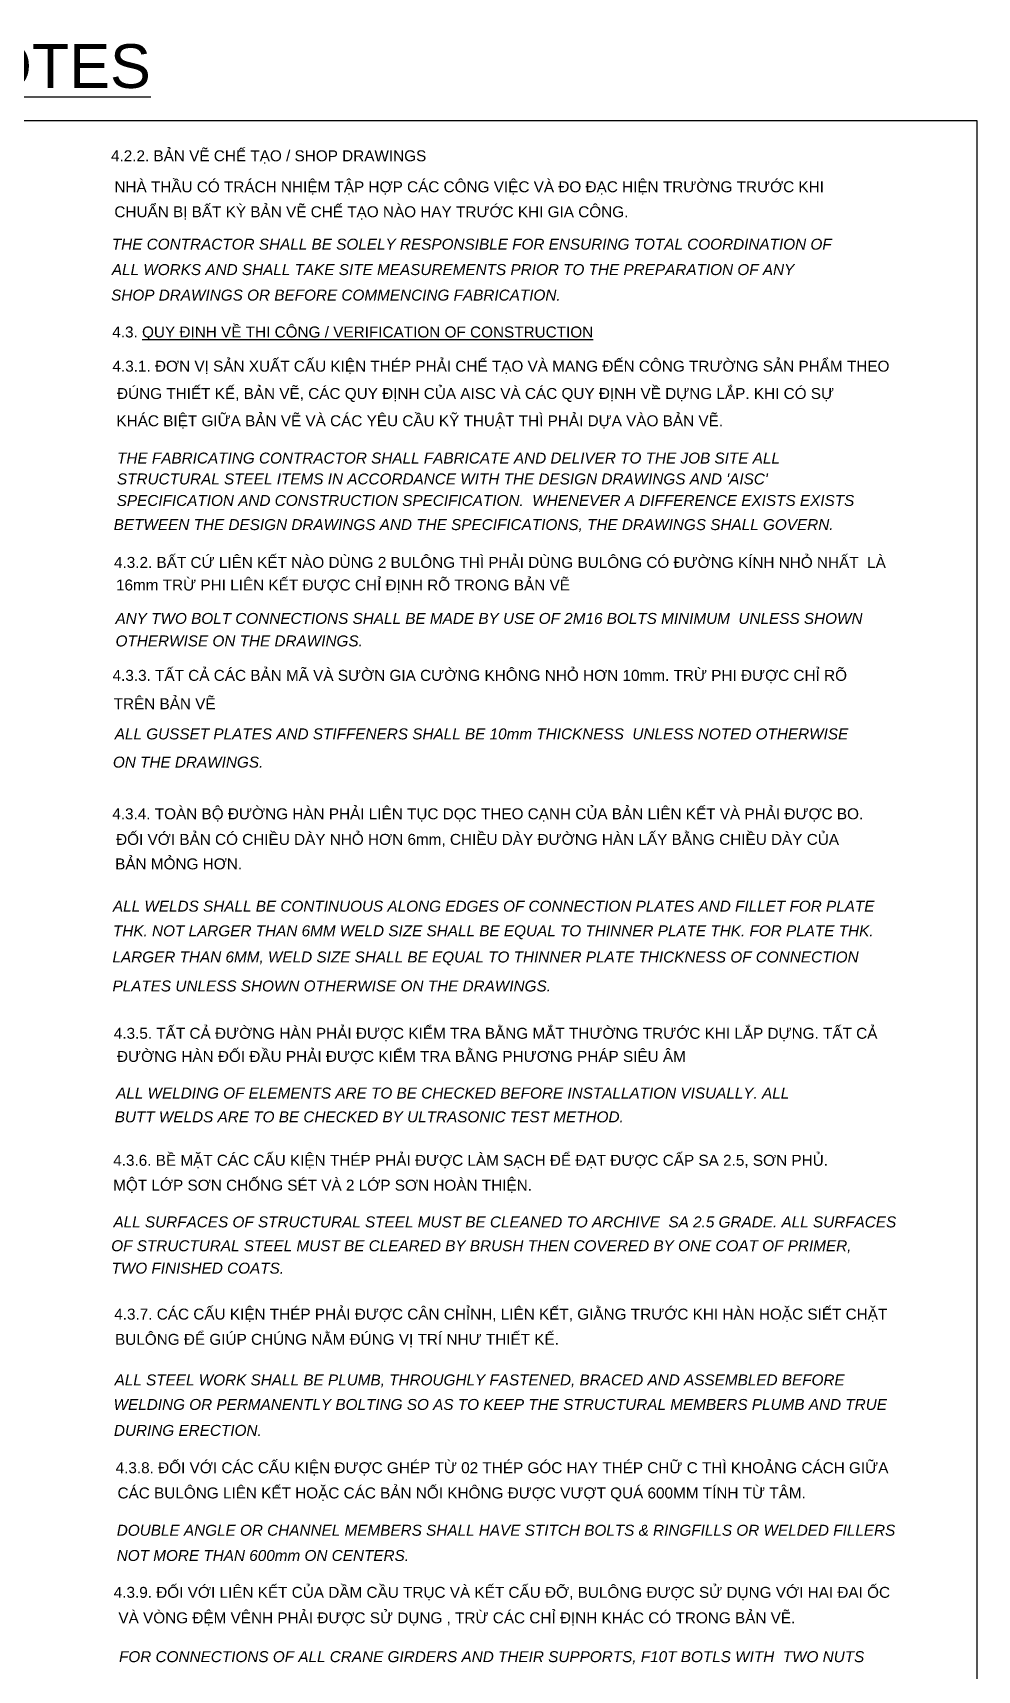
# Model space of a CAD drawing. Header units: millimetres. Extents: x -205508 to -110432, y 549193 to 571297.
# Drawn here: x -140073 to -137916, y 551115 to 554853 of the extents above; entities that cross this region are included whole.
import ezdxf

# ---------------------------------------------------------------- set-up
doc = ezdxf.new("R2010")
doc.units = ezdxf.units.MM
doc.header["$LTSCALE"] = 25
doc.header["$MEASUREMENT"] = 0
doc.layers.add('DETAIL$0$S-Text-EN', color=3, linetype='Continuous', lineweight=25)
doc.layers.add('DETAIL$0$S-Text-VN', color=7, linetype='Continuous', lineweight=25)
doc.layers.add('DETAIL$0$Standard', color=7, linetype='Continuous')
doc.styles.add('DETAIL$0$S-TEXT-EN', font='ariali.ttf')
doc.styles.add('DETAIL$0$S-TEXT-VN', font='arial.ttf')

msp = doc.modelspace()

# ---------------------------------------------------------------- linework, layer by layer
at = {"layer": 'DETAIL$0$Standard'}
msp.add_lwpolyline([(-144516, 549192.7), (-137916, 549192.7), (-137916, 554652), (-144516, 554652)], close=True, dxfattribs=at)

# ---------------------------------------------------------------- texts
at = {"layer": 'DETAIL$0$S-Text-EN', "linetype": 'Continuous', "style": 'DETAIL$0$S-TEXT-EN'}
for s, p in [('THE CONTRACTOR SHALL BE SOLELY RESPONSIBLE FOR ENSURING TOTAL COORDINATION OF ', (-139891.9, 554357.7)), ('ALL WORKS AND SHALL TAKE SITE MEASUREMENTS PRIOR TO THE PREPARATION OF ANY ', (-139891.9, 554299.7)), ('SHOP DRAWINGS OR BEFORE COMMENCING FABRICATION. ', (-139893.5, 554241.5)), ('    THE FABRICATING CONTRACTOR SHALL FABRICATE AND DELIVER TO THE JOB SITE ALL ', (-139918.8, 553869.5)), ("STRUCTURAL STEEL ITEMS IN ACCORDANCE WITH THE DESIGN DRAWINGS AND 'AISC' ", (-139880.2, 553821.9)), ('SPECIFICATION AND CONSTRUCTION SPECIFICATION.  WHENEVER A DIFFERENCE EXISTS EXISTS ', (-139880.9, 553772.7)), ('BETWEEN THE DESIGN DRAWINGS AND THE SPECIFICATIONS, THE DRAWINGS SHALL GOVERN.', (-139887.6, 553717.7)), ('    ANY TWO BOLT CONNECTIONS SHALL BE MADE BY USE OF 2M16 BOLTS MINIMUM  UNLESS SHOWN ', (-139922.4, 553503.5)), ('OTHERWISE ON THE DRAWINGS.', (-139883.4, 553452.2)), ('    ALL GUSSET PLATES AND STIFFENERS SHALL BE 10mm THICKNESS  UNLESS NOTED OTHERWISE ', (-139924, 553240)), ('  ON THE DRAWINGS. ', (-139908.9, 553175.6)), ('    ALL WELDS SHALL BE CONTINUOUS ALONG EDGES OF CONNECTION PLATES AND FILLET FOR PLATE ', (-139928.2, 552846.8)), ('THK. NOT LARGER THAN 6MM WELD SIZE SHALL BE EQUAL TO THINNER PLATE THK. FOR PLATE THK. ', (-139889.4, 552790.6)), ('LARGER THAN 6MM, WELD SIZE SHALL BE EQUAL TO THINNER PLATE THICKNESS OF CONNECTION ', (-139890.5, 552730.9)), ('PLATES UNLESS SHOWN OTHERWISE ON THE DRAWINGS.', (-139890.5, 552664.7)), ('   ALL WELDING OF ELEMENTS ARE TO BE CHECKED BEFORE INSTALLATION VISUALLY. ALL ', (-139911.3, 552420.3)), ('BUTT WELDS ARE TO BE CHECKED BY ULTRASONIC TEST METHOD.', (-139885.3, 552366)), ('ALL SURFACES OF STRUCTURAL STEEL MUST BE CLEANED TO ARCHIVE  SA 2.5 GRADE. ALL SURFACES ', (-139888.2, 552126.2)), (' OF STRUCTURAL STEEL MUST BE CLEARED BY BRUSH THEN COVERED BY ONE COAT OF PRIMER, ', (-139903, 552071.8)), (' TWO FINISHED COATS.', (-139902.3, 552020.7)), ('    ALL STEEL WORK SHALL BE PLUMB, THROUGHLY FASTENED, BRACED AND ASSEMBLED BEFORE', (-139924.4, 551765.6)), ('WELDING OR PERMANENTLY BOLTING SO AS TO KEEP THE STRUCTURAL MEMBERS PLUMB AND TRUE ', (-139887.9, 551709.6)), ('DURING ERECTION.', (-139887.2, 551650.4)), ('   DOUBLE ANGLE OR CHANNEL MEMBERS SHALL HAVE STITCH BOLTS & RINGFILLS OR WELDED FILLERS', (-139909.8, 551422.5)), (' NOT MORE THAN 600mm ON CENTERS.', (-139890.5, 551364.9)), ('    FOR CONNECTIONS OF ALL CRANE GIRDERS AND THEIR SUPPORTS, F10T BOTLS WITH  TWO NUTS', (-139914.3, 551134))]:
    msp.add_text(s, height=25, dxfattribs=at).set_placement(p)
at = {"layer": 'DETAIL$0$S-Text-VN', "color": 4, "style": 'DETAIL$0$S-TEXT-VN'}
msp.add_text('%%UGHI CHÚ CHUNG/ GENERAL NOTES', height=100, dxfattribs=at).set_placement((-142208.8, 554726.7))
at = {"layer": 'DETAIL$0$S-Text-VN', "linetype": 'Continuous', "style": 'DETAIL$0$S-TEXT-VN'}
for s, p in [('4.2.2. BẢN VẼ CHẾ TẠO / SHOP DRAWINGS', (-139893.9, 554559.4)), ('NHÀ THẦU CÓ TRÁCH NHIỆM TẬP HỢP CÁC CÔNG VIỆC VÀ ĐO ĐẠC HIỆN TRƯỜNG TRƯỚC KHI', (-139886.1, 554488.7)), ('CHUẨN BỊ BẤT KỲ BẢN VẼ CHẾ TẠO NÀO HAY TRƯỚC KHI GIA CÔNG.  ', (-139886.1, 554431.6)), ('4.3.1. ĐƠN VỊ SẢN XUẤT CẤU KIỆN THÉP PHẢI CHẾ TẠO VÀ MANG ĐẾN CÔNG TRƯỜNG SẢN PHẨM THEO', (-139890.5, 554079.3)), ('ĐÚNG THIẾT KẾ, BẢN VẼ, CÁC QUY ĐỊNH CỦA AISC VÀ CÁC QUY ĐỊNH VỀ DỰNG LẮP. KHI CÓ SỰ ', (-139880.1, 554016.9)), ('KHÁC BIỆT GIỮA BẢN VẼ VÀ CÁC YÊU CẦU KỸ THUẬT THÌ PHẢI DỰA VÀO BẢN VẼ.', (-139881.4, 553954.6)), ('4.3.2. BẤT CỨ LIÊN KẾT NÀO DÙNG 2 BULÔNG THÌ PHẢI DÙNG BULÔNG CÓ ĐƯỜNG KÍNH NHỎ NHẤT  LÀ', (-139887, 553631.4)), ('16mm TRỪ PHI LIÊN KẾT ĐƯỢC CHỈ ĐỊNH RÕ TRONG BẢN VẼ', (-139882.4, 553579.8)), ('4.3.3. TẤT CẢ CÁC BẢN MÃ VÀ SƯỜN GIA CƯỜNG KHÔNG NHỎ HƠN 10mm. TRỪ PHI ĐƯỢC CHỈ RÕ ', (-139890.2, 553373.6)), ('TRÊN BẢN VẼ ', (-139887.8, 553308.8)), ('4.3.4. TOÀN BỘ ĐƯỜNG HÀN PHẢI LIÊN TỤC DỌC THEO CẠNH CỦA BẢN LIÊN KẾT VÀ PHẢI ĐƯỢC BO.', (-139890.9, 553057.6)), ('ĐỐI VỚI BẢN CÓ CHIỀU DÀY NHỎ HƠN 6mm, CHIỀU DÀY ĐƯỜNG HÀN LẤY BẰNG CHIỀU DÀY CỦA ', (-139882.2, 552999.2)), ('BẢN MỎNG HƠN.', (-139884.3, 552943.3)), ('4.3.5. TẤT CẢ ĐƯỜNG HÀN PHẢI ĐƯỢC KIỂM TRA BẰNG MẮT THƯỜNG TRƯỚC KHI LẮP DỰNG. TẤT CẢ', (-139887.4, 552556.7)), ('ĐƯỜNG HÀN ĐỐI ĐẦU PHẢI ĐƯỢC KIỂM TRA BẰNG PHƯƠNG PHÁP SIÊU ÂM ', (-139880.2, 552503.9)), ('4.3.6. BỀ MẶT CÁC CẤU KIỆN THÉP PHẢI ĐƯỢC LÀM SẠCH ĐỂ ĐẠT ĐƯỢC CẤP SA 2.5, SƠN PHỦ.', (-139888.8, 552266.8)), ('MỘT LỚP SƠN CHỐNG SÉT VÀ 2 LỚP SƠN HOÀN THIỆN.', (-139888.8, 552210)), ('4.3.7. CÁC CẤU KIỆN THÉP PHẢI ĐƯỢC CÂN CHỈNH, LIÊN KẾT, GIẰNG TRƯỚC KHI HÀN HOẶC SIẾT CHẶT', (-139886.4, 551915.8)), ('BULÔNG ĐỂ GIÚP CHÚNG NẰM ĐÚNG VỊ TRÍ NHƯ THIẾT KẾ.', (-139884.6, 551858.2)), ('4.3.8. ĐỐI VỚI CÁC CẤU KIỆN ĐƯỢC GHÉP TỪ 02 THÉP GÓC HAY THÉP CHỮ C THÌ KHOẢNG CÁCH GIỮA   ', (-139883.3, 551565.2)), ('CÁC BULÔNG LIÊN KẾT HOẶC CÁC BẢN NỐI KHÔNG ĐƯỢC VƯỢT QUÁ 600MM TÍNH TỪ TÂM.', (-139878.9, 551507.6)), ('4.3.9. ĐỐI VỚI LIÊN KẾT CỦA DẦM CẦU TRỤC VÀ KẾT CẤU ĐỠ, BULÔNG ĐƯỢC SỬ DỤNG VỚI HAI ĐAI ỐC', (-139887.6, 551280.8)), ('VÀ VÒNG ĐỆM VÊNH PHẢI ĐƯỢC SỬ DỤNG , TRỪ CÁC CHỈ ĐỊNH KHÁC CÓ TRONG BẢN VẼ. ', (-139876.9, 551222.6))]:
    msp.add_text(s, height=25, dxfattribs=at).set_placement(p)
at = {"layer": 'DETAIL$0$S-Text-VN', "style": 'DETAIL$0$S-TEXT-VN'}
msp.add_text('4.3. %%UQUY ĐỊNH VỀ THI CÔNG / VERIFICATION OF CONSTRUCTION', height=25, dxfattribs=at).set_placement((-139890.9, 554157.3))

doc.saveas('drawing.dxf')
